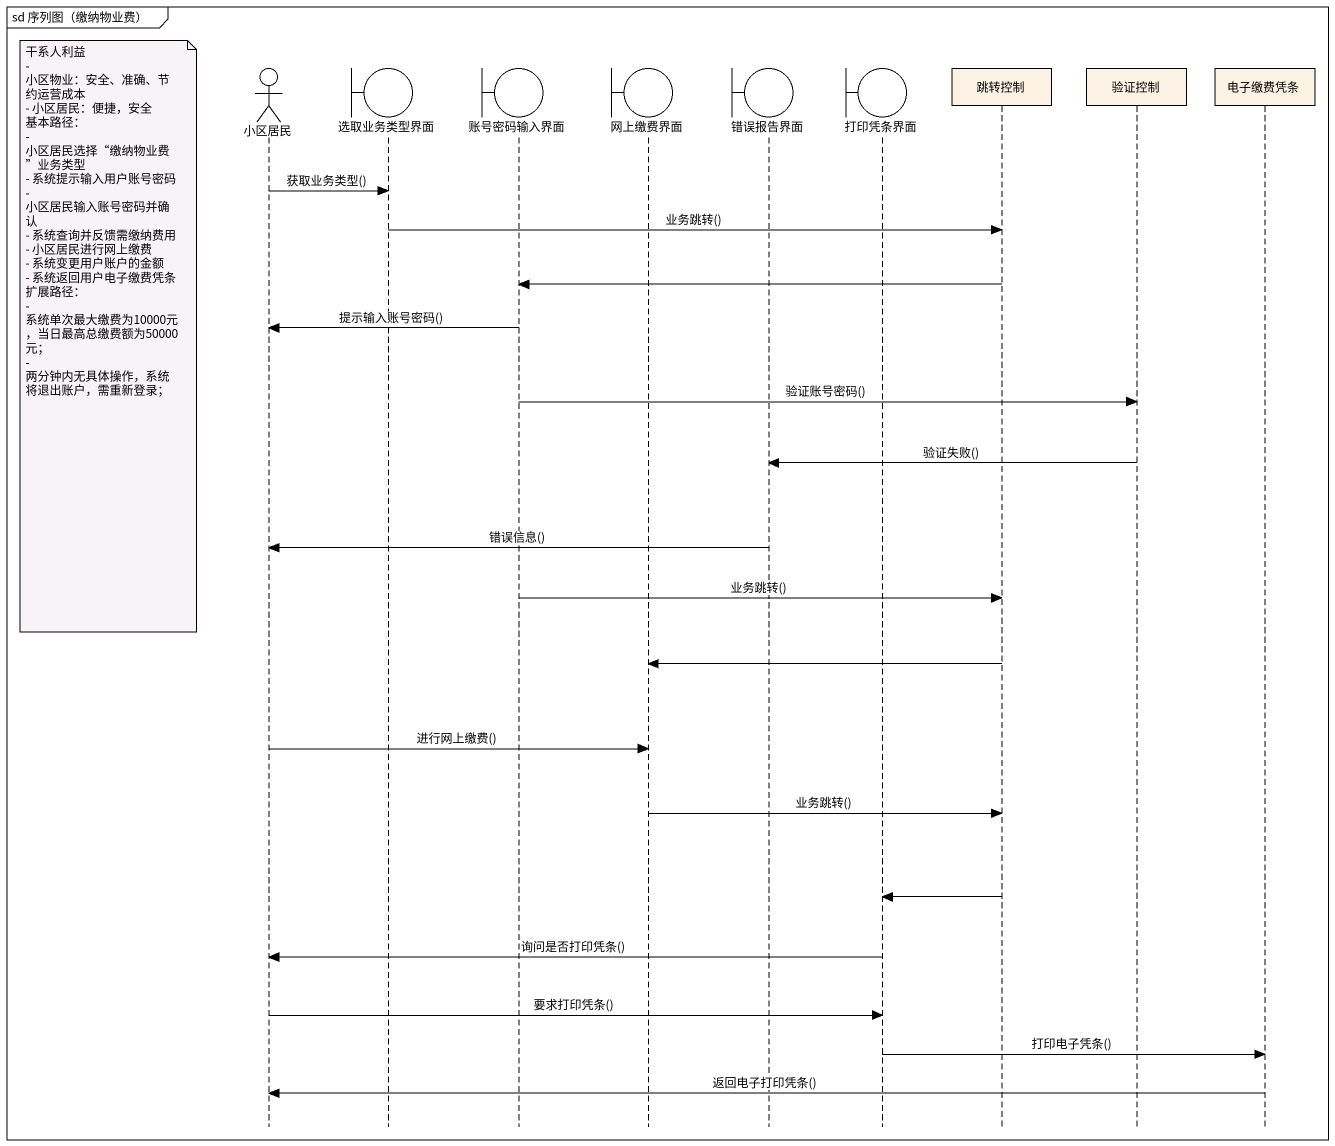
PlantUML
@startuml
mainframe sd 序列图（缴纳物业费）
hide footbox
actor 小区居民
boundary 选取业务类型界面
boundary 账号密码输入界面
boundary 网上缴费界面
boundary 错误报告界面
boundary 打印凭条界面
participant 跳转控制
participant 验证控制
participant 电子缴费凭条

小区居民 -> 选取业务类型界面 : 获取业务类型()
选取业务类型界面 -> 跳转控制 : 业务跳转()
跳转控制 -> 账号密码输入界面
账号密码输入界面 -> 小区居民 : 提示输入账号密码()
note left of 小区居民
  干系人利益
  - 小区物业：安全、准确、节约运营成本
  - 小区居民：便捷，安全
  基本路径：
  - 小区居民选择“缴纳物业费”业务类型
  - 系统提示输入用户账号密码
  - 小区居民输入账号密码并确认
  - 系统查询并反馈需缴纳费用
  - 小区居民进行网上缴费
  - 系统变更用户账户的金额
  - 系统返回用户电子缴费凭条
  扩展路径：
  - 系统单次最大缴费为10000元，当日最高总缴费额为50000元；
  - 两分钟内无具体操作，系统将退出账户，需重新登录；
end note
账号密码输入界面 -> 验证控制 : 验证账号密码()
验证控制 -> 错误报告界面 : 验证失败()
错误报告界面 -> 小区居民 : 错误信息()
账号密码输入界面 -> 跳转控制 : 业务跳转()
跳转控制 -> 网上缴费界面
小区居民 -> 网上缴费界面 : 进行网上缴费()
网上缴费界面 -> 跳转控制 : 业务跳转()
跳转控制 -> 打印凭条界面
打印凭条界面 -> 小区居民 : 询问是否打印凭条()
小区居民 -> 打印凭条界面 : 要求打印凭条()
打印凭条界面 -> 电子缴费凭条 : 打印电子凭条()
电子缴费凭条 -> 小区居民 : 返回电子打印凭条()
@enduml
